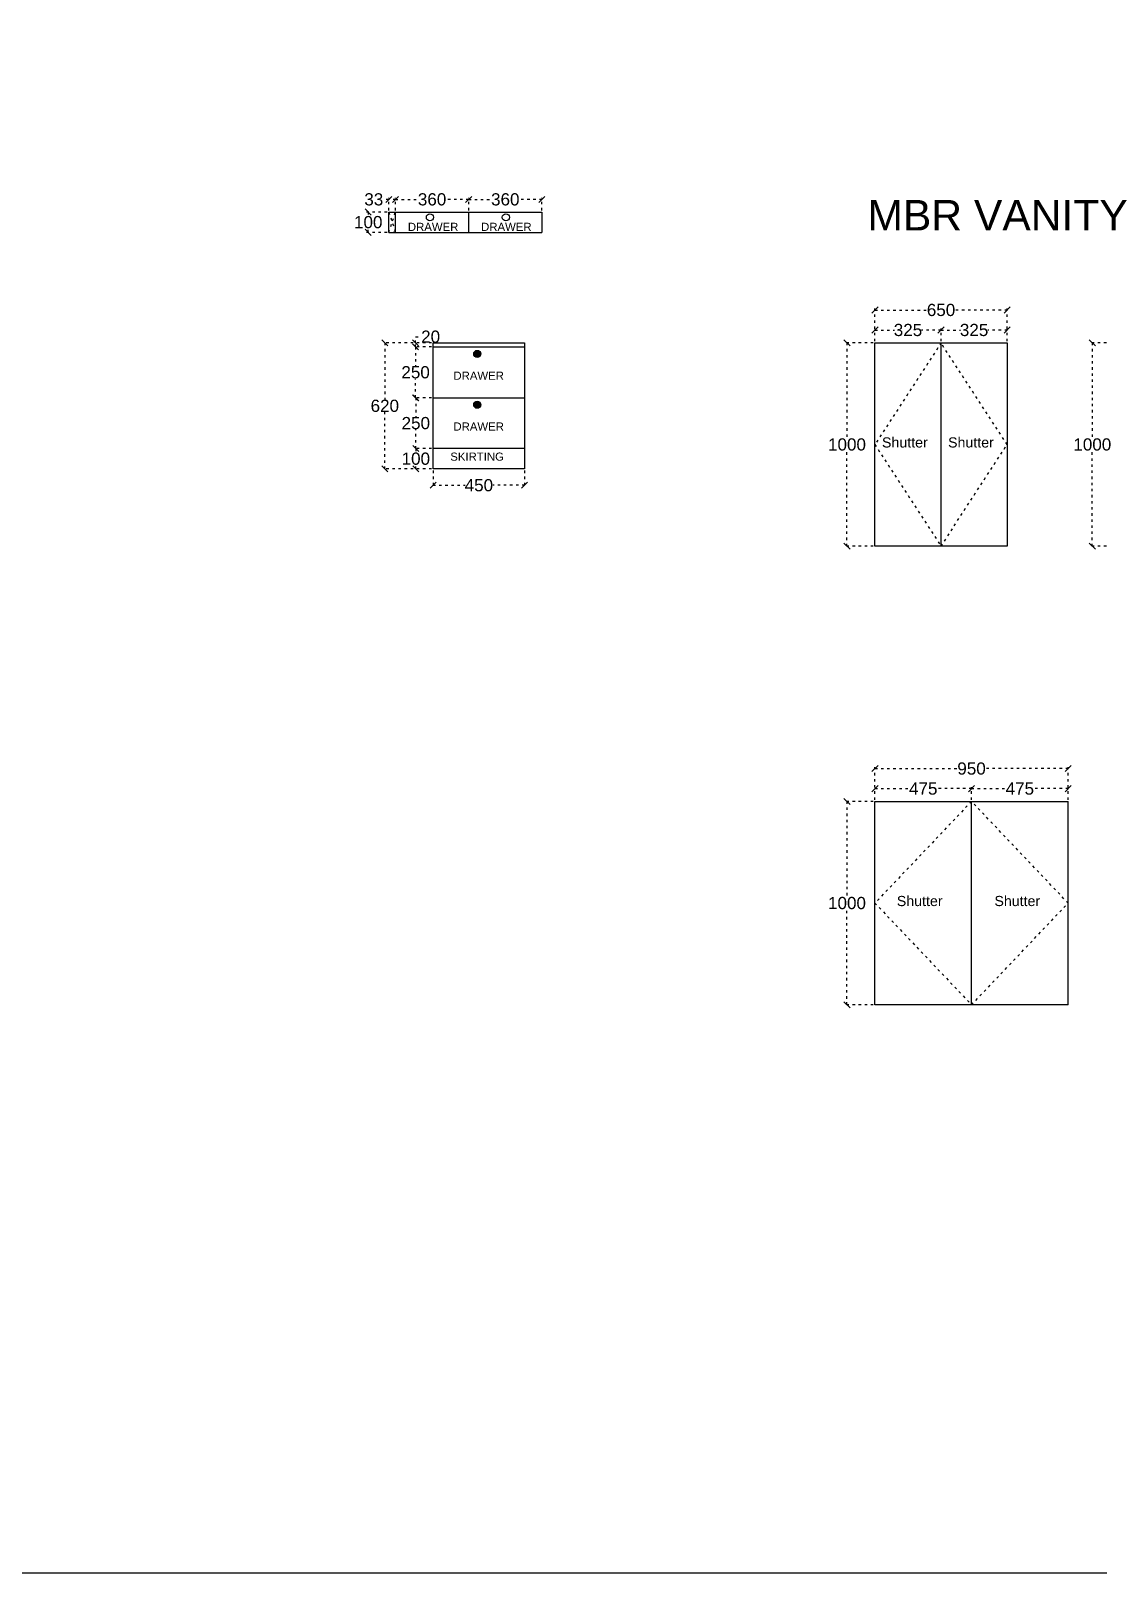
# Model space of a CAD drawing. Header units: millimetres. Extents: x 220712 to 1505573, y -354410 to 241923.
# Drawn here: x 236949 to 242198, y 105454 to 113040 of the extents above; entities that cross this region are included whole.
import ezdxf

# ---------------------------------------------------------------- set-up
doc = ezdxf.new("R2010")
doc.units = ezdxf.units.MM
doc.header["$MEASUREMENT"] = 0
doc.linetypes.add('ACAD_ISO03W100', pattern=[30, 12, -18])
doc.layers.add('Walls', color=253, linetype='Continuous')
doc.styles.get("Standard").update_dxf_attribs({"font": 'arial.ttf'})
doc.dimstyles.get("Standard").update_dxf_attribs({"dimtxt": 60, "dimasz": 30, "dimexe": 7.75, "dimexo": 8.13, "dimgap": 0.63, "dimtad": 0, "dimtih": 1, "dimtoh": 1, "dimdec": 0, "dimzin": 0, "dimtxsty": 'Standard', "dimblk": 'OBLIQUE', "dimcen": 2.25, "dimclrd": 1, "dimclre": 1, "dimclrt": 1, "dimadec": 0, "dimazin": 0, "dimtfac": 1, "dimtdec": 0, "dimtofl": 0, "dimtmove": 0, "dimatfit": 3, "dimfxl": 1, "dimtolj": 1, "dimtzin": 0, "dimlwd": 30, "dimarcsym": 0})

# ---------------------------------------------------------------- blocks, each defined once
blk = doc.blocks.new('_Oblique')
at = {"color": 0, "linetype": 'ByBlock', "lineweight": -2}
blk.add_line((-0.5, -0.5), (0.5, 0.5), dxfattribs=at)
blk = doc.blocks.new('*D301')
at = {"layer": 'Defpoints', "color": 0, "linetype": 'ACAD_ISO03W100', "transparency": 16777216}
for p in [(238927, 110885.5), (239377, 110885.5), (239377, 110805)]:
    blk.add_point(p, dxfattribs=at)
at = {"layer": 'Walls', "color": 1, "linetype": 'ACAD_ISO03W100', "lineweight": -2, "transparency": 16777216}
for p, q in [((238927, 110877.4), (238927, 110797.2)), ((239377, 110877.4), (239377, 110797.2))]:
    blk.add_line(p, q, dxfattribs=at)
at = {"layer": 'Walls', "color": 1, "linetype": 'ACAD_ISO03W100', "lineweight": 30, "transparency": 16777216}
for p, q in [((238927, 110805), (239084, 110805)), ((239377, 110805), (239220, 110805))]:
    blk.add_line(p, q, dxfattribs=at)
at = {"layer": 'Walls', "color": 1, "linetype": 'ACAD_ISO03W100', "lineweight": 30, "transparency": 16777216, "xscale": 30, "yscale": 30, "zscale": 30, "rotation": 180}
blk.add_blockref('_Oblique', (238927, 110805), dxfattribs=at)
at = {"layer": 'Walls', "color": 1, "linetype": 'ACAD_ISO03W100', "lineweight": 30, "transparency": 16777216, "xscale": 30, "yscale": 30, "zscale": 30}
blk.add_blockref('_Oblique', (239377, 110805), dxfattribs=at)
at = {"layer": 'Walls', "color": 1, "linetype": 'ACAD_ISO03W100', "transparency": 16777216, "insert": (239152, 110805), "char_height": 60, "attachment_point": 5}
blk.add_mtext('\\A1;450', dxfattribs=at)
blk = doc.blocks.new('*D302')
at = {"layer": 'Defpoints', "color": 0, "linetype": 'ACAD_ISO03W100', "transparency": 16777216}
for p in [(238842, 110985.5), (238927, 110985.5), (238927, 110885.5)]:
    blk.add_point(p, dxfattribs=at)
at = {"layer": 'Walls', "color": 1, "linetype": 'ACAD_ISO03W100', "lineweight": -2, "transparency": 16777216}
for p, q in [((238918.9, 110985.5), (238834.3, 110985.5)), ((238918.9, 110885.5), (238834.3, 110885.5))]:
    blk.add_line(p, q, dxfattribs=at)
at = {"layer": 'Walls', "color": 1, "linetype": 'ACAD_ISO03W100', "lineweight": 30, "transparency": 16777216}
for p, q in [((238842, 110985.5), (238842, 110966.8)), ((238842, 110885.5), (238842, 110904.2))]:
    blk.add_line(p, q, dxfattribs=at)
at = {"layer": 'Walls', "color": 1, "linetype": 'ACAD_ISO03W100', "lineweight": 30, "transparency": 16777216, "xscale": 30, "yscale": 30, "zscale": 30}
for p, rotation in [((238842, 110985.5), 90), ((238842, 110885.5), 270)]:
    blk.add_blockref('_Oblique', p, dxfattribs=dict(at, rotation=rotation))
at = {"layer": 'Walls', "color": 1, "linetype": 'ACAD_ISO03W100', "transparency": 16777216, "insert": (238842, 110935.5), "char_height": 60, "attachment_point": 5}
blk.add_mtext('\\A1;100', dxfattribs=at)
blk = doc.blocks.new('*D303')
at = {"layer": 'Defpoints', "color": 0, "linetype": 'ACAD_ISO03W100', "transparency": 16777216}
for p in [(238842, 111235.5), (238927, 111235.5), (238927, 110985.5)]:
    blk.add_point(p, dxfattribs=at)
at = {"layer": 'Walls', "color": 1, "linetype": 'ACAD_ISO03W100', "lineweight": -2, "transparency": 16777216}
for p, q in [((238918.9, 111235.5), (238834.3, 111235.5)), ((238918.9, 110985.5), (238834.3, 110985.5))]:
    blk.add_line(p, q, dxfattribs=at)
at = {"layer": 'Walls', "color": 1, "linetype": 'ACAD_ISO03W100', "lineweight": 30, "transparency": 16777216}
for p, q in [((238842, 111235.5), (238842, 111141.8)), ((238842, 110985.5), (238842, 111079.2))]:
    blk.add_line(p, q, dxfattribs=at)
at = {"layer": 'Walls', "color": 1, "linetype": 'ACAD_ISO03W100', "lineweight": 30, "transparency": 16777216, "xscale": 30, "yscale": 30, "zscale": 30}
for p, rotation in [((238842, 111235.5), 90), ((238842, 110985.5), 270)]:
    blk.add_blockref('_Oblique', p, dxfattribs=dict(at, rotation=rotation))
at = {"layer": 'Walls', "color": 1, "linetype": 'ACAD_ISO03W100', "transparency": 16777216, "insert": (238842, 111110.5), "char_height": 60, "attachment_point": 5}
blk.add_mtext('\\A1;250', dxfattribs=at)
blk = doc.blocks.new('*D304')
at = {"layer": 'Defpoints', "color": 0, "linetype": 'ACAD_ISO03W100', "transparency": 16777216}
for p in [(238840.8, 111485.5), (238927, 111485.5), (238927, 111235.5)]:
    blk.add_point(p, dxfattribs=at)
at = {"layer": 'Walls', "color": 1, "linetype": 'ACAD_ISO03W100', "lineweight": -2, "transparency": 16777216}
for p, q in [((238918.9, 111485.5), (238833, 111485.5)), ((238918.9, 111235.5), (238833, 111235.5))]:
    blk.add_line(p, q, dxfattribs=at)
at = {"layer": 'Walls', "color": 1, "linetype": 'ACAD_ISO03W100', "lineweight": 30, "transparency": 16777216}
for p, q in [((238840.8, 111485.5), (238840.8, 111391.8)), ((238840.8, 111235.5), (238840.8, 111329.2))]:
    blk.add_line(p, q, dxfattribs=at)
at = {"layer": 'Walls', "color": 1, "linetype": 'ACAD_ISO03W100', "lineweight": 30, "transparency": 16777216, "xscale": 30, "yscale": 30, "zscale": 30}
for p, rotation in [((238840.8, 111485.5), 90), ((238840.8, 111235.5), 270)]:
    blk.add_blockref('_Oblique', p, dxfattribs=dict(at, rotation=rotation))
at = {"layer": 'Walls', "color": 1, "linetype": 'ACAD_ISO03W100', "transparency": 16777216, "insert": (238840.8, 111360.5), "char_height": 60, "attachment_point": 5}
blk.add_mtext('\\A1;250', dxfattribs=at)
blk = doc.blocks.new('*D305')
at = {"layer": 'Defpoints', "color": 0, "linetype": 'ACAD_ISO03W100', "transparency": 16777216}
for p in [(238840.8, 111505.5), (238927, 111505.5), (238927, 111485.5)]:
    blk.add_point(p, dxfattribs=at)
at = {"layer": 'Walls', "color": 1, "linetype": 'ACAD_ISO03W100', "lineweight": 30, "transparency": 16777216}
for p, q in [((238840.8, 111505.5), (238840.8, 111535.5)), ((238840.8, 111535.5), (238870.8, 111535.5)), ((238840.8, 111485.5), (238840.8, 111505.5))]:
    blk.add_line(p, q, dxfattribs=at)
at = {"layer": 'Walls', "color": 1, "linetype": 'ACAD_ISO03W100', "lineweight": -2, "transparency": 16777216}
for p, q in [((238918.9, 111505.5), (238833, 111505.5)), ((238918.9, 111485.5), (238833, 111485.5))]:
    blk.add_line(p, q, dxfattribs=at)
at = {"layer": 'Walls', "color": 1, "linetype": 'ACAD_ISO03W100', "lineweight": 30, "transparency": 16777216, "xscale": 30, "yscale": 30, "zscale": 30}
for p, rotation in [((238840.8, 111505.5), 90), ((238840.8, 111485.5), 270)]:
    blk.add_blockref('_Oblique', p, dxfattribs=dict(at, rotation=rotation))
at = {"layer": 'Walls', "color": 1, "linetype": 'ACAD_ISO03W100', "transparency": 16777216, "insert": (238914.8, 111535.5), "char_height": 60, "attachment_point": 5}
blk.add_mtext('\\A1;20', dxfattribs=at)
blk = doc.blocks.new('*D306')
at = {"layer": 'Defpoints', "color": 0, "linetype": 'ACAD_ISO03W100', "transparency": 16777216}
for p in [(238689.5, 111505.5), (238927, 111505.5), (238927, 110885.5)]:
    blk.add_point(p, dxfattribs=at)
at = {"layer": 'Walls', "color": 1, "linetype": 'ACAD_ISO03W100', "lineweight": -2, "transparency": 16777216}
for p, q in [((238918.9, 111505.5), (238681.8, 111505.5)), ((238918.9, 110885.5), (238681.8, 110885.5))]:
    blk.add_line(p, q, dxfattribs=at)
at = {"layer": 'Walls', "color": 1, "linetype": 'ACAD_ISO03W100', "lineweight": 30, "transparency": 16777216}
for p, q in [((238689.5, 111505.5), (238689.5, 111226.8)), ((238689.5, 110885.5), (238689.5, 111164.2))]:
    blk.add_line(p, q, dxfattribs=at)
at = {"layer": 'Walls', "color": 1, "linetype": 'ACAD_ISO03W100', "lineweight": 30, "transparency": 16777216, "xscale": 30, "yscale": 30, "zscale": 30}
for p, rotation in [((238689.5, 111505.5), 90), ((238689.5, 110885.5), 270)]:
    blk.add_blockref('_Oblique', p, dxfattribs=dict(at, rotation=rotation))
at = {"layer": 'Walls', "color": 1, "linetype": 'ACAD_ISO03W100', "transparency": 16777216, "insert": (238689.5, 111195.5), "char_height": 60, "attachment_point": 5}
blk.add_mtext('\\A1;620', dxfattribs=at)
blk = doc.blocks.new('*D368')
at = {"layer": 'Defpoints', "color": 0, "linetype": 'ACAD_ISO03W100', "transparency": 16777216}
for p in [(238708.9, 112211), (238708.9, 112149), (238741.9, 112149)]:
    blk.add_point(p, dxfattribs=at)
at = {"layer": 'Walls', "color": 1, "linetype": 'ACAD_ISO03W100', "lineweight": 30, "transparency": 16777216}
for p, q in [((238708.9, 112211), (238678.9, 112211)), ((238741.9, 112211), (238708.9, 112211))]:
    blk.add_line(p, q, dxfattribs=at)
at = {"layer": 'Walls', "color": 1, "linetype": 'ACAD_ISO03W100', "lineweight": -2, "transparency": 16777216}
for p, q in [((238708.9, 112157.1), (238708.9, 112218.8)), ((238741.9, 112157.1), (238741.9, 112218.8))]:
    blk.add_line(p, q, dxfattribs=at)
at = {"layer": 'Walls', "color": 1, "linetype": 'ACAD_ISO03W100', "lineweight": 30, "transparency": 16777216, "xscale": 30, "yscale": 30, "zscale": 30, "rotation": 180}
blk.add_blockref('_Oblique', (238708.9, 112211), dxfattribs=at)
at = {"layer": 'Walls', "color": 1, "linetype": 'ACAD_ISO03W100', "lineweight": 30, "transparency": 16777216, "xscale": 30, "yscale": 30, "zscale": 30}
blk.add_blockref('_Oblique', (238741.9, 112211), dxfattribs=at)
at = {"layer": 'Walls', "color": 1, "linetype": 'ACAD_ISO03W100', "transparency": 16777216, "insert": (238635.3, 112211), "char_height": 60, "attachment_point": 5}
blk.add_mtext('\\A1;33', dxfattribs=at)
blk = doc.blocks.new('*D369')
at = {"layer": 'Defpoints', "color": 0, "linetype": 'ACAD_ISO03W100', "transparency": 16777216}
for p in [(239101.9, 112211), (238741.9, 112149), (239101.9, 112149)]:
    blk.add_point(p, dxfattribs=at)
at = {"layer": 'Walls', "color": 1, "linetype": 'ACAD_ISO03W100', "lineweight": -2, "transparency": 16777216}
for p, q in [((238741.9, 112157.1), (238741.9, 112218.8)), ((239101.9, 112157.1), (239101.9, 112218.8))]:
    blk.add_line(p, q, dxfattribs=at)
at = {"layer": 'Walls', "color": 1, "linetype": 'ACAD_ISO03W100', "lineweight": 30, "transparency": 16777216}
for p, q in [((238741.9, 112211), (238855.1, 112211)), ((239101.9, 112211), (238988.6, 112211))]:
    blk.add_line(p, q, dxfattribs=at)
at = {"layer": 'Walls', "color": 1, "linetype": 'ACAD_ISO03W100', "lineweight": 30, "transparency": 16777216, "xscale": 30, "yscale": 30, "zscale": 30, "rotation": 180}
blk.add_blockref('_Oblique', (238741.9, 112211), dxfattribs=at)
at = {"layer": 'Walls', "color": 1, "linetype": 'ACAD_ISO03W100', "lineweight": 30, "transparency": 16777216, "xscale": 30, "yscale": 30, "zscale": 30}
blk.add_blockref('_Oblique', (239101.9, 112211), dxfattribs=at)
at = {"layer": 'Walls', "color": 1, "linetype": 'ACAD_ISO03W100', "transparency": 16777216, "insert": (238921.9, 112211), "char_height": 60, "attachment_point": 5}
blk.add_mtext('\\A1;360', dxfattribs=at)
blk = doc.blocks.new('*D370')
at = {"layer": 'Defpoints', "color": 0, "linetype": 'ACAD_ISO03W100', "transparency": 16777216}
for p in [(239101.9, 112211), (239101.9, 112149), (239461.9, 112149)]:
    blk.add_point(p, dxfattribs=at)
at = {"layer": 'Walls', "color": 1, "linetype": 'ACAD_ISO03W100', "lineweight": -2, "transparency": 16777216}
for p, q in [((239101.9, 112157.1), (239101.9, 112218.8)), ((239461.9, 112157.1), (239461.9, 112218.8))]:
    blk.add_line(p, q, dxfattribs=at)
at = {"layer": 'Walls', "color": 1, "linetype": 'ACAD_ISO03W100', "lineweight": 30, "transparency": 16777216}
for p, q in [((239101.9, 112211), (239215.1, 112211)), ((239461.9, 112211), (239348.6, 112211))]:
    blk.add_line(p, q, dxfattribs=at)
at = {"layer": 'Walls', "color": 1, "linetype": 'ACAD_ISO03W100', "lineweight": 30, "transparency": 16777216, "xscale": 30, "yscale": 30, "zscale": 30, "rotation": 180}
blk.add_blockref('_Oblique', (239101.9, 112211), dxfattribs=at)
at = {"layer": 'Walls', "color": 1, "linetype": 'ACAD_ISO03W100', "lineweight": 30, "transparency": 16777216, "xscale": 30, "yscale": 30, "zscale": 30}
blk.add_blockref('_Oblique', (239461.9, 112211), dxfattribs=at)
at = {"layer": 'Walls', "color": 1, "linetype": 'ACAD_ISO03W100', "transparency": 16777216, "insert": (239281.9, 112211), "char_height": 60, "attachment_point": 5}
blk.add_mtext('\\A1;360', dxfattribs=at)
blk = doc.blocks.new('*D371')
at = {"layer": 'Defpoints', "color": 0, "linetype": 'ACAD_ISO03W100', "transparency": 16777216}
for p in [(238708.9, 112149), (238607.9, 112049), (238708.9, 112049)]:
    blk.add_point(p, dxfattribs=at)
at = {"layer": 'Walls', "color": 1, "linetype": 'ACAD_ISO03W100', "lineweight": -2, "transparency": 16777216}
for p, q in [((238700.7, 112149), (238600.1, 112149)), ((238700.7, 112049), (238600.1, 112049))]:
    blk.add_line(p, q, dxfattribs=at)
at = {"layer": 'Walls', "color": 1, "linetype": 'ACAD_ISO03W100', "lineweight": 30, "transparency": 16777216}
for p, q in [((238607.9, 112149), (238607.9, 112130.3)), ((238607.9, 112049), (238607.9, 112067.7))]:
    blk.add_line(p, q, dxfattribs=at)
at = {"layer": 'Walls', "color": 1, "linetype": 'ACAD_ISO03W100', "lineweight": 30, "transparency": 16777216, "xscale": 30, "yscale": 30, "zscale": 30}
for p, rotation in [((238607.9, 112149), 90), ((238607.9, 112049), 270)]:
    blk.add_blockref('_Oblique', p, dxfattribs=dict(at, rotation=rotation))
at = {"layer": 'Walls', "color": 1, "linetype": 'ACAD_ISO03W100', "transparency": 16777216, "insert": (238607.9, 112099), "char_height": 60, "attachment_point": 5}
blk.add_mtext('\\A1;100', dxfattribs=at)
blk = doc.blocks.new('*D372')
at = {"layer": 'Defpoints', "color": 0, "linetype": 'ACAD_ISO03W100', "transparency": 16777216}
for p in [(241100, 111568.5), (241100, 111505.5), (241425, 111505.5)]:
    blk.add_point(p, dxfattribs=at)
at = {"layer": 'Walls', "color": 1, "linetype": 'ACAD_ISO03W100', "lineweight": -2, "transparency": 16777216}
for p, q in [((241100, 111513.6), (241100, 111576.2)), ((241425, 111513.6), (241425, 111576.2))]:
    blk.add_line(p, q, dxfattribs=at)
at = {"layer": 'Walls', "color": 1, "linetype": 'ACAD_ISO03W100', "lineweight": 30, "transparency": 16777216}
for p, q in [((241100, 111568.5), (241195.4, 111568.5)), ((241425, 111568.5), (241329.6, 111568.5))]:
    blk.add_line(p, q, dxfattribs=at)
at = {"layer": 'Walls', "color": 1, "linetype": 'ACAD_ISO03W100', "lineweight": 30, "transparency": 16777216, "xscale": 30, "yscale": 30, "zscale": 30, "rotation": 180}
blk.add_blockref('_Oblique', (241100, 111568.5), dxfattribs=at)
at = {"layer": 'Walls', "color": 1, "linetype": 'ACAD_ISO03W100', "lineweight": 30, "transparency": 16777216, "xscale": 30, "yscale": 30, "zscale": 30}
blk.add_blockref('_Oblique', (241425, 111568.5), dxfattribs=at)
at = {"layer": 'Walls', "color": 1, "linetype": 'ACAD_ISO03W100', "transparency": 16777216, "insert": (241262.5, 111568.5), "char_height": 60, "attachment_point": 5}
blk.add_mtext('\\A1;325', dxfattribs=at)
blk = doc.blocks.new('*D373')
at = {"layer": 'Defpoints', "color": 0, "linetype": 'ACAD_ISO03W100', "transparency": 16777216}
for p in [(241750, 111568.5), (241425, 111505.5), (241750, 111505.5)]:
    blk.add_point(p, dxfattribs=at)
at = {"layer": 'Walls', "color": 1, "linetype": 'ACAD_ISO03W100', "lineweight": -2, "transparency": 16777216}
for p, q in [((241425, 111513.6), (241425, 111576.2)), ((241750, 111513.6), (241750, 111576.2))]:
    blk.add_line(p, q, dxfattribs=at)
at = {"layer": 'Walls', "color": 1, "linetype": 'ACAD_ISO03W100', "lineweight": 30, "transparency": 16777216}
for p, q in [((241425, 111568.5), (241520.4, 111568.5)), ((241750, 111568.5), (241654.6, 111568.5))]:
    blk.add_line(p, q, dxfattribs=at)
at = {"layer": 'Walls', "color": 1, "linetype": 'ACAD_ISO03W100', "lineweight": 30, "transparency": 16777216, "xscale": 30, "yscale": 30, "zscale": 30, "rotation": 180}
blk.add_blockref('_Oblique', (241425, 111568.5), dxfattribs=at)
at = {"layer": 'Walls', "color": 1, "linetype": 'ACAD_ISO03W100', "lineweight": 30, "transparency": 16777216, "xscale": 30, "yscale": 30, "zscale": 30}
blk.add_blockref('_Oblique', (241750, 111568.5), dxfattribs=at)
at = {"layer": 'Walls', "color": 1, "linetype": 'ACAD_ISO03W100', "transparency": 16777216, "insert": (241587.5, 111568.5), "char_height": 60, "attachment_point": 5}
blk.add_mtext('\\A1;325', dxfattribs=at)
blk = doc.blocks.new('*D374')
at = {"layer": 'Defpoints', "color": 0, "linetype": 'ACAD_ISO03W100', "transparency": 16777216}
for p in [(241100, 111505.5), (240962.5, 110505.5), (241100, 110505.5)]:
    blk.add_point(p, dxfattribs=at)
at = {"layer": 'Walls', "color": 1, "linetype": 'ACAD_ISO03W100', "lineweight": -2, "transparency": 16777216}
for p, q in [((241091.9, 111505.5), (240954.8, 111505.5)), ((241091.9, 110505.5), (240954.8, 110505.5))]:
    blk.add_line(p, q, dxfattribs=at)
at = {"layer": 'Walls', "color": 1, "linetype": 'ACAD_ISO03W100', "lineweight": 30, "transparency": 16777216}
for p, q in [((240962.5, 111505.5), (240962.5, 111036.8)), ((240962.5, 110505.5), (240962.5, 110974.2))]:
    blk.add_line(p, q, dxfattribs=at)
at = {"layer": 'Walls', "color": 1, "linetype": 'ACAD_ISO03W100', "lineweight": 30, "transparency": 16777216, "xscale": 30, "yscale": 30, "zscale": 30}
for p, rotation in [((240962.5, 111505.5), 90), ((240962.5, 110505.5), 270)]:
    blk.add_blockref('_Oblique', p, dxfattribs=dict(at, rotation=rotation))
at = {"layer": 'Walls', "color": 1, "linetype": 'ACAD_ISO03W100', "transparency": 16777216, "insert": (240962.5, 111005.5), "char_height": 60, "attachment_point": 5}
blk.add_mtext('\\A1;1000', dxfattribs=at)
blk = doc.blocks.new('*D375')
at = {"layer": 'Defpoints', "color": 0, "linetype": 'ACAD_ISO03W100', "transparency": 16777216}
for p in [(241750, 111667), (241100, 111505.5), (241750, 111505.5)]:
    blk.add_point(p, dxfattribs=at)
at = {"layer": 'Walls', "color": 1, "linetype": 'ACAD_ISO03W100', "lineweight": -2, "transparency": 16777216}
for p, q in [((241100, 111513.6), (241100, 111674.8)), ((241750, 111513.6), (241750, 111674.8))]:
    blk.add_line(p, q, dxfattribs=at)
at = {"layer": 'Walls', "color": 1, "linetype": 'ACAD_ISO03W100', "lineweight": 30, "transparency": 16777216}
for p, q in [((241100, 111667), (241358, 111667)), ((241750, 111667), (241492, 111667))]:
    blk.add_line(p, q, dxfattribs=at)
at = {"layer": 'Walls', "color": 1, "linetype": 'ACAD_ISO03W100', "lineweight": 30, "transparency": 16777216, "xscale": 30, "yscale": 30, "zscale": 30, "rotation": 180}
blk.add_blockref('_Oblique', (241100, 111667), dxfattribs=at)
at = {"layer": 'Walls', "color": 1, "linetype": 'ACAD_ISO03W100', "lineweight": 30, "transparency": 16777216, "xscale": 30, "yscale": 30, "zscale": 30}
blk.add_blockref('_Oblique', (241750, 111667), dxfattribs=at)
at = {"layer": 'Walls', "color": 1, "linetype": 'ACAD_ISO03W100', "transparency": 16777216, "insert": (241425, 111667), "char_height": 60, "attachment_point": 5}
blk.add_mtext('\\A1;650', dxfattribs=at)
blk = doc.blocks.new('*D377')
at = {"layer": 'Defpoints', "color": 0, "linetype": 'ACAD_ISO03W100', "transparency": 16777216}
for p in [(242306.5, 111505.5), (242169, 110505.5), (242306.5, 110505.5)]:
    blk.add_point(p, dxfattribs=at)
at = {"layer": 'Walls', "color": 1, "linetype": 'ACAD_ISO03W100', "lineweight": -2, "transparency": 16777216}
for p, q in [((242298.4, 111505.5), (242161.3, 111505.5)), ((242298.4, 110505.5), (242161.3, 110505.5))]:
    blk.add_line(p, q, dxfattribs=at)
at = {"layer": 'Walls', "color": 1, "linetype": 'ACAD_ISO03W100', "lineweight": 30, "transparency": 16777216}
for p, q in [((242169, 111505.5), (242169, 111036.8)), ((242169, 110505.5), (242169, 110974.2))]:
    blk.add_line(p, q, dxfattribs=at)
at = {"layer": 'Walls', "color": 1, "linetype": 'ACAD_ISO03W100', "lineweight": 30, "transparency": 16777216, "xscale": 30, "yscale": 30, "zscale": 30}
for p, rotation in [((242169, 111505.5), 90), ((242169, 110505.5), 270)]:
    blk.add_blockref('_Oblique', p, dxfattribs=dict(at, rotation=rotation))
at = {"layer": 'Walls', "color": 1, "linetype": 'ACAD_ISO03W100', "transparency": 16777216, "insert": (242169, 111005.5), "char_height": 60, "attachment_point": 5}
blk.add_mtext('\\A1;1000', dxfattribs=at)
blk = doc.blocks.new('*D381')
at = {"layer": 'Defpoints', "color": 0, "linetype": 'ACAD_ISO03W100', "transparency": 16777216}
for p in [(241100, 109313), (241100, 109250), (241575, 109250)]:
    blk.add_point(p, dxfattribs=at)
at = {"layer": 'Walls', "color": 1, "linetype": 'ACAD_ISO03W100', "lineweight": -2, "transparency": 16777216}
for p, q in [((241100, 109258.1), (241100, 109320.7)), ((241575, 109258.1), (241575, 109320.7))]:
    blk.add_line(p, q, dxfattribs=at)
at = {"layer": 'Walls', "color": 1, "linetype": 'ACAD_ISO03W100', "lineweight": 30, "transparency": 16777216}
for p, q in [((241100, 109313), (241269.2, 109313)), ((241575, 109313), (241405.8, 109313))]:
    blk.add_line(p, q, dxfattribs=at)
at = {"layer": 'Walls', "color": 1, "linetype": 'ACAD_ISO03W100', "lineweight": 30, "transparency": 16777216, "xscale": 30, "yscale": 30, "zscale": 30, "rotation": 180}
blk.add_blockref('_Oblique', (241100, 109313), dxfattribs=at)
at = {"layer": 'Walls', "color": 1, "linetype": 'ACAD_ISO03W100', "lineweight": 30, "transparency": 16777216, "xscale": 30, "yscale": 30, "zscale": 30}
blk.add_blockref('_Oblique', (241575, 109313), dxfattribs=at)
at = {"layer": 'Walls', "color": 1, "linetype": 'ACAD_ISO03W100', "transparency": 16777216, "insert": (241337.5, 109313), "char_height": 60, "attachment_point": 5}
blk.add_mtext('\\A1;475', dxfattribs=at)
blk = doc.blocks.new('*D379')
at = {"layer": 'Defpoints', "color": 0, "linetype": 'ACAD_ISO03W100', "transparency": 16777216}
for p in [(242050, 109313), (241575, 109250), (242050, 109250)]:
    blk.add_point(p, dxfattribs=at)
at = {"layer": 'Walls', "color": 1, "linetype": 'ACAD_ISO03W100', "lineweight": -2, "transparency": 16777216}
for p, q in [((241575, 109258.1), (241575, 109320.8)), ((242050, 109258.1), (242050, 109320.8))]:
    blk.add_line(p, q, dxfattribs=at)
at = {"layer": 'Walls', "color": 1, "linetype": 'ACAD_ISO03W100', "lineweight": 30, "transparency": 16777216}
for p, q in [((241575, 109313), (241744.2, 109313)), ((242050, 109313), (241880.8, 109313))]:
    blk.add_line(p, q, dxfattribs=at)
at = {"layer": 'Walls', "color": 1, "linetype": 'ACAD_ISO03W100', "lineweight": 30, "transparency": 16777216, "xscale": 30, "yscale": 30, "zscale": 30, "rotation": 180}
blk.add_blockref('_Oblique', (241575, 109313), dxfattribs=at)
at = {"layer": 'Walls', "color": 1, "linetype": 'ACAD_ISO03W100', "lineweight": 30, "transparency": 16777216, "xscale": 30, "yscale": 30, "zscale": 30}
blk.add_blockref('_Oblique', (242050, 109313), dxfattribs=at)
at = {"layer": 'Walls', "color": 1, "linetype": 'ACAD_ISO03W100', "transparency": 16777216, "insert": (241812.5, 109313), "char_height": 60, "attachment_point": 5}
blk.add_mtext('\\A1;475', dxfattribs=at)
blk = doc.blocks.new('*D380')
at = {"layer": 'Defpoints', "color": 0, "linetype": 'ACAD_ISO03W100', "transparency": 16777216}
for p in [(241100, 109250), (240962.5, 108250), (241100, 108250)]:
    blk.add_point(p, dxfattribs=at)
at = {"layer": 'Walls', "color": 1, "linetype": 'ACAD_ISO03W100', "lineweight": -2, "transparency": 16777216}
for p, q in [((241091.9, 109250), (240954.8, 109250)), ((241091.9, 108250), (240954.8, 108250))]:
    blk.add_line(p, q, dxfattribs=at)
at = {"layer": 'Walls', "color": 1, "linetype": 'ACAD_ISO03W100', "lineweight": 30, "transparency": 16777216}
for p, q in [((240962.5, 109250), (240962.5, 108781.3)), ((240962.5, 108250), (240962.5, 108718.7))]:
    blk.add_line(p, q, dxfattribs=at)
at = {"layer": 'Walls', "color": 1, "linetype": 'ACAD_ISO03W100', "lineweight": 30, "transparency": 16777216, "xscale": 30, "yscale": 30, "zscale": 30}
for p, rotation in [((240962.5, 109250), 90), ((240962.5, 108250), 270)]:
    blk.add_blockref('_Oblique', p, dxfattribs=dict(at, rotation=rotation))
at = {"layer": 'Walls', "color": 1, "linetype": 'ACAD_ISO03W100', "transparency": 16777216, "insert": (240962.5, 108750), "char_height": 60, "attachment_point": 5}
blk.add_mtext('\\A1;1000', dxfattribs=at)
blk = doc.blocks.new('*D378')
at = {"layer": 'Defpoints', "color": 0, "linetype": 'ACAD_ISO03W100', "transparency": 16777216}
for p in [(242050, 109411.5), (241100, 109250), (242050, 109250)]:
    blk.add_point(p, dxfattribs=at)
at = {"layer": 'Walls', "color": 1, "linetype": 'ACAD_ISO03W100', "lineweight": -2, "transparency": 16777216}
for p, q in [((241100, 109258.1), (241100, 109419.2)), ((242050, 109258.1), (242050, 109419.2))]:
    blk.add_line(p, q, dxfattribs=at)
at = {"layer": 'Walls', "color": 1, "linetype": 'ACAD_ISO03W100', "lineweight": 30, "transparency": 16777216}
for p, q in [((241100, 109411.5), (241508.2, 109411.5)), ((242050, 109411.5), (241641.8, 109411.5))]:
    blk.add_line(p, q, dxfattribs=at)
at = {"layer": 'Walls', "color": 1, "linetype": 'ACAD_ISO03W100', "lineweight": 30, "transparency": 16777216, "xscale": 30, "yscale": 30, "zscale": 30, "rotation": 180}
blk.add_blockref('_Oblique', (241100, 109411.5), dxfattribs=at)
at = {"layer": 'Walls', "color": 1, "linetype": 'ACAD_ISO03W100', "lineweight": 30, "transparency": 16777216, "xscale": 30, "yscale": 30, "zscale": 30}
blk.add_blockref('_Oblique', (242050, 109411.5), dxfattribs=at)
at = {"layer": 'Walls', "color": 1, "linetype": 'ACAD_ISO03W100', "transparency": 16777216, "insert": (241575, 109411.5), "char_height": 60, "attachment_point": 5}
blk.add_mtext('\\A1;950', dxfattribs=at)

msp = doc.modelspace()

# ---------------------------------------------------------------- hatches: boundary and pattern name
at = {"layer": 'Walls', "linetype": 'ByBlock', "true_color": 0x000000}
h = msp.add_hatch(color=18, dxfattribs=at)
h.dxf.hatch_style = 1
h.set_gradient(color1=(255, 255, 255), color2=(199, 200, 202), name='INVSPHERICAL')
h.paths.add_polyline_path([(239126.5, 111451.1, 1), (239161.5, 111451.1, 1)])
h = msp.add_hatch(color=18, dxfattribs=at)
h.dxf.hatch_style = 1
h.set_gradient(color1=(255, 255, 255), color2=(199, 200, 202), name='INVSPHERICAL')
h.paths.add_polyline_path([(239126.5, 111201.1, 1), (239161.5, 111201.1, 1)])

# ---------------------------------------------------------------- linework, layer by layer
at = {"layer": 'Walls', "color": 18, "true_color": 0x000000}
for p, q in [((238708.9, 112149), (239461.9, 112149)), ((238708.9, 112049), (238708.9, 112149)), ((238741.9, 112049), (238741.9, 112149)), ((239101.9, 112049), (239101.9, 112149)), ((239461.9, 112149), (239461.9, 112049)), ((238708.9, 112049), (239461.9, 112049)), ((238927, 110885.5), (238927, 111505.5)), ((238927, 111505.5), (239377, 111505.5)), ((238927, 111485.5), (239377, 111485.5)), ((239377, 111505.5), (239377, 110885.5)), ((241100, 111505.5), (241750, 111505.5)), ((241100, 110505.5), (241100, 111505.5)), ((241425, 110505.5), (241425, 111505.5)), ((241750, 111505.5), (241750, 110505.5)), ((238927, 111235.5), (239377, 111235.5)), ((239377, 110985.5), (238927, 110985.5)), ((239377, 110885.5), (238927, 110885.5)), ((241750, 110505.5), (241100, 110505.5)), ((241100, 109250), (242050, 109250)), ((241100, 108250), (241100, 109250)), ((241575, 108250), (241575, 109250)), ((242050, 108250), (242050, 109250)), ((242050, 108250), (241100, 108250))]:
    msp.add_line(p, q, dxfattribs=at)
msp.add_lwpolyline([(221541.5, 129286.5), (264020, 129286.5), (264020, 105454.5), (221541.5, 105454.5)], close=True, dxfattribs=at)
at = {"layer": 'Walls', "color": 240, "linetype": 'ACAD_ISO03W100', "true_color": 0xed1f24}
msp.add_lwpolyline([(238708.9, 112149), (238741.9, 112049), (238708.9, 112049), (238741.9, 112149)], dxfattribs=at)
at = {"layer": 'Walls', "color": 9, "linetype": 'ACAD_ISO03W100', "true_color": 0xc7c8ca}
for points in [[(241425, 111505.5), (241100, 111005.5), (241425, 110505.5), (241750, 111005.5), (241425, 111505.5)], [(241575, 109250), (241100, 108750), (241575, 108250), (242050, 108750), (241575, 109250)]]:
    msp.add_lwpolyline(points, dxfattribs=at)
at = {"layer": 'Walls', "color": 18, "true_color": 0x000000}
for centre in [(238911.4, 112123), (239284.9, 112123), (239144, 111451.1), (239144, 111201.1)]:
    msp.add_circle(centre, 17.5, dxfattribs=at)

# ---------------------------------------------------------------- texts
at = {"color": 7, "char_height": 40, "attachment_point": 1}
for insert in [(238803, 112096), (239163, 112096), (239027, 111364), (239027, 111114)]:
    msp.add_mtext_dynamic_manual_height_columns('DRAWER', width=246.425, gutter_width=1213, heights=[0], dxfattribs=dict(at, insert=insert))
at = {"attachment_point": 1}
for s, insert, char_height in [('Shutter', (241134.5, 111040.9), 50), ('Shutter', (241459.5, 111040.9), 50), ('SKIRTING', (239011.5, 110965.9), 40), ('Shutter', (241207.5, 108785.4), 50), ('Shutter', (241687.5, 108785.4), 50)]:
    msp.add_mtext_dynamic_manual_height_columns(s, width=1609.978, gutter_width=12.5, heights=[0], dxfattribs=dict(at, insert=insert, char_height=char_height))
at = {"layer": 'Walls', "color": 5, "insert": (241063, 112208.2), "char_height": 150, "attachment_point": 1}
msp.add_mtext_dynamic_manual_height_columns('{\\C240;\\c2367469;MBR VANITY}', width=2480.873, gutter_width=472.4, heights=[368.1], dxfattribs=at)

# ---------------------------------------------------------------- dimensions: what is measured, and where the dimension line sits
at = {"layer": 'Walls', "color": 18, "linetype": 'ACAD_ISO03W100', "true_color": 0x000000}
for base, p1, p2, picture, middle in [((238708.9, 112211), (238741.9, 112149), (238708.9, 112149), '*D368', (238635.3, 112211)), ((239101.9, 112211), (238741.9, 112149), (239101.9, 112149), '*D369', (238921.9, 112211)), ((239101.9, 112211), (239461.9, 112149), (239101.9, 112149), '*D370', (239281.9, 112211)), ((239377, 110805), (238927, 110885.5), (239377, 110885.5), '*D301', (239152, 110805))]:
    dim = msp.add_linear_dim(base=base, p1=p1, p2=p2, dimstyle='Standard', dxfattribs=at)
    dim.commit()
    dim.dimension.update_dxf_attribs({"geometry": picture, "text_midpoint": middle})
for base, p1, p2, picture, middle in [((238607.9, 112049), (238708.9, 112149), (238708.9, 112049), '*D371', (238607.9, 112099)), ((238689.5, 111505.5), (238927, 110885.5), (238927, 111505.5), '*D306', (238689.5, 111195.5)), ((238840.8, 111505.5), (238927, 111485.5), (238927, 111505.5), '*D305', (238914.8, 111535.5)), ((238840.8, 111485.5), (238927, 111235.5), (238927, 111485.5), '*D304', (238840.8, 111360.5)), ((238842, 111235.5), (238927, 110985.5), (238927, 111235.5), '*D303', (238842, 111110.5)), ((238842, 110985.5), (238927, 110885.5), (238927, 110985.5), '*D302', (238842, 110935.5))]:
    dim = msp.add_linear_dim(base=base, p1=p1, p2=p2, angle=90, dimstyle='Standard', dxfattribs=at)
    dim.commit()
    dim.dimension.update_dxf_attribs({"geometry": picture, "text_midpoint": middle})
at = {"layer": 'Walls', "color": 9, "linetype": 'ACAD_ISO03W100', "true_color": 0xc7c8ca}
for base, p1, p2, picture, middle in [((241750, 111667), (241100, 111505.5), (241750, 111505.5), '*D375', (241425, 111667)), ((241100, 111568.5), (241425, 111505.5), (241100, 111505.5), '*D372', (241262.5, 111568.5)), ((241750, 111568.5), (241425, 111505.5), (241750, 111505.5), '*D373', (241587.5, 111568.5)), ((242050, 109411.5), (241100, 109250), (242050, 109250), '*D378', (241575, 109411.5)), ((241100, 109313), (241575, 109250), (241100, 109250), '*D381', (241337.5, 109313)), ((242050, 109313), (241575, 109250), (242050, 109250), '*D379', (241812.5, 109313))]:
    dim = msp.add_linear_dim(base=base, p1=p1, p2=p2, dimstyle='Standard', dxfattribs=at)
    dim.commit()
    dim.dimension.update_dxf_attribs({"geometry": picture, "text_midpoint": middle})
for base, p1, p2, picture, middle in [((240962.5, 110505.5), (241100, 111505.5), (241100, 110505.5), '*D374', (240962.5, 111005.5)), ((242169, 110505.5), (242306.5, 111505.5), (242306.5, 110505.5), '*D377', (242169, 111005.5)), ((240962.5, 108250), (241100, 109250), (241100, 108250), '*D380', (240962.5, 108750))]:
    dim = msp.add_linear_dim(base=base, p1=p1, p2=p2, angle=90, dimstyle='Standard', dxfattribs=at)
    dim.commit()
    dim.dimension.update_dxf_attribs({"geometry": picture, "text_midpoint": middle})

doc.saveas('drawing.dxf')
